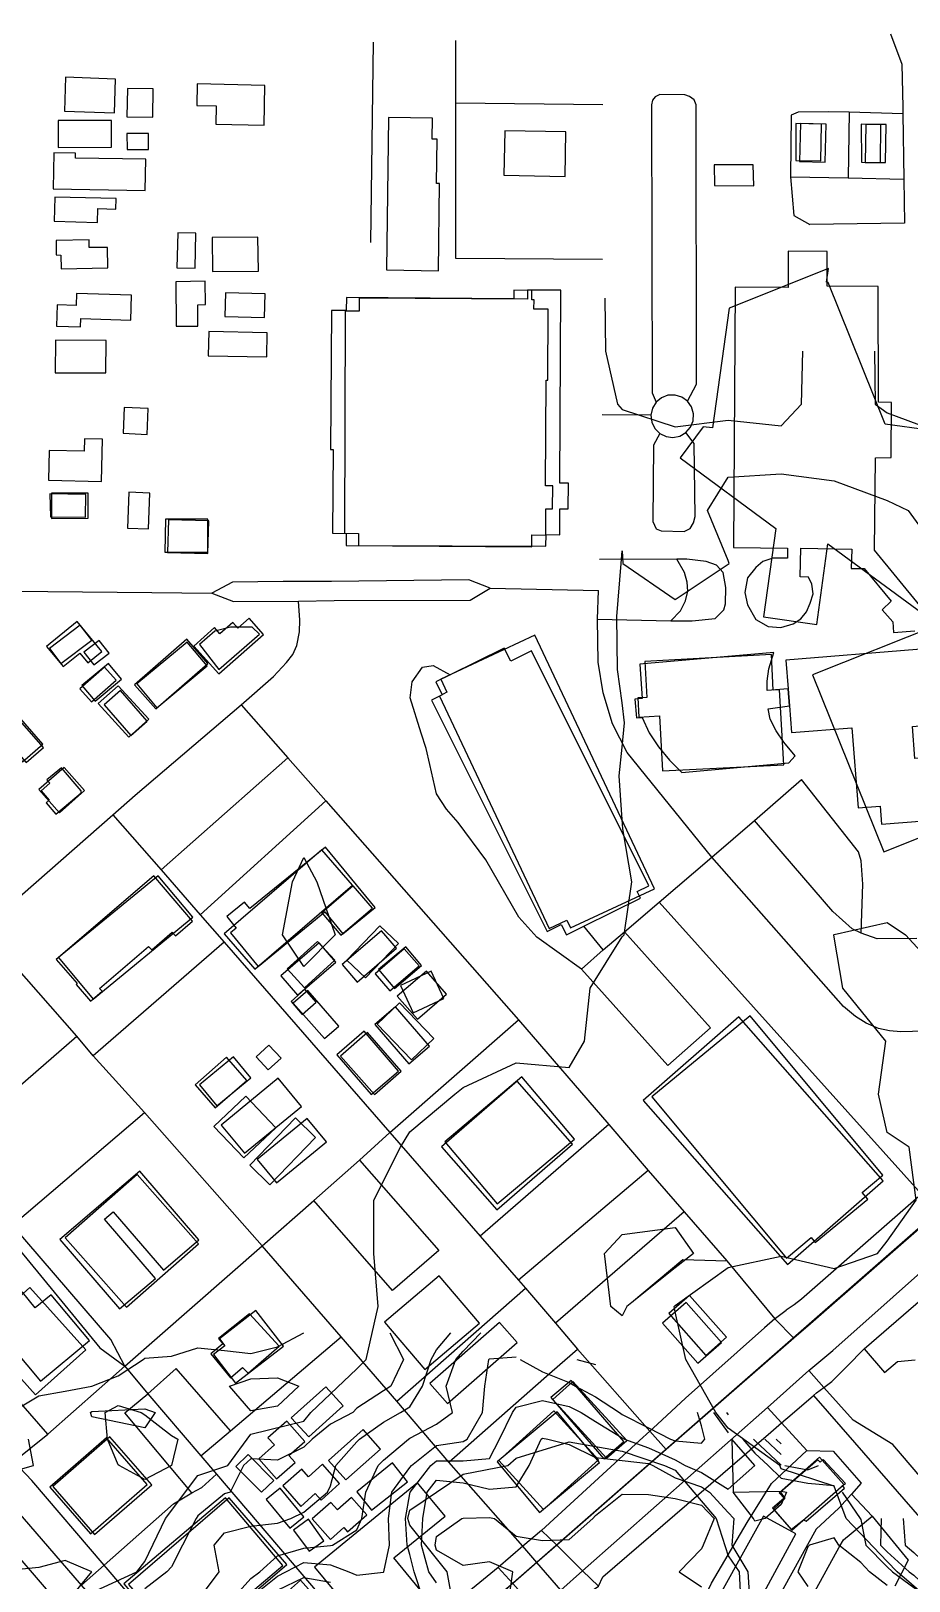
# Model space of a CAD drawing. Header units: metres. Extents: x 5999505 to 6749006, y 1851910 to 2460485.
# Drawn here: x 6330728 to 6331722, y 2153543 to 2155295 of the extents above; entities that cross this region are included whole.
import ezdxf

# ---------------------------------------------------------------- set-up
doc = ezdxf.new("R2010")
doc.units = ezdxf.units.M
for name, color, linetype in [('BUILDINGS', 9, 'Continuous'), ('CL_LOCAL', 4, 'Continuous'), ('CL_MAJOR', 2, 'Continuous'), ('CL_TRAIL', 6, 'Continuous'), ('CONTOUR_1FT', 251, 'Continuous'), ('CONTOUR_INDEX', 150, 'Continuous'), ('CONTOUR_MAJOR', 92, 'Continuous'), ('RAILROAD', 5, 'Continuous')]:
    doc.layers.add(name, color=color, linetype=linetype)

msp = doc.modelspace()

# ---------------------------------------------------------------- linework, layer by layer
at = {"layer": 'BUILDINGS'}
for points in [[(6330822.4941, 2155202.9471), (6330823.6867, 2155241.1652), (6330767.1538, 2155243.0854), (6330765.9612, 2155204.8673), (6330822.4941, 2155202.9471)], [(6330937.2434, 2155189.9915), (6330991.7315, 2155188.8166), (6330992.6876, 2155233.954), (6330916.2291, 2155235.6732), (6330915.7361, 2155211.2842), (6330937.7065, 2155210.74), (6330937.2434, 2155189.9915)], [(6330836.5213, 2155198.4632), (6330865.8192, 2155198.2228), (6330866.375, 2155230.2569), (6330837.0771, 2155230.4972), (6330836.5213, 2155198.4632)], [(6330819.1997, 2155194.2364), (6330758.843, 2155194.3675), (6330758.885, 2155163.7849), (6330819.2448, 2155164.0178), (6330819.1997, 2155194.2364)], [(6331130.4452, 2155025.3023), (6331189.0384, 2155024.4583), (6331190.1395, 2155123.1135), (6331186.9167, 2155123.1399), (6331187.6182, 2155173.0124), (6331182.0516, 2155173.058), (6331182.2455, 2155196.7213), (6331132.442, 2155197.4934), (6331130.4452, 2155025.3023)], [(6331263.172, 2155132.3454), (6331332.3092, 2155131.0512), (6331333.3064, 2155181.2854), (6331264.1693, 2155182.5796), (6331263.172, 2155132.3454)], [(6331593.2838, 2155148.9766), (6331621.8185, 2155148.5613), (6331622.5108, 2155190.2422), (6331593.6261, 2155190.8424), (6331593.2838, 2155148.9766)], [(6331597.6106, 2155147.8126), (6331626.6126, 2155147.2114), (6331627.8428, 2155190.1622), (6331598.5478, 2155190.7658), (6331597.6106, 2155147.8126)], [(6331667.4846, 2155190.0566), (6331667.6916, 2155147.2761), (6331689.2534, 2155146.9178), (6331689.7803, 2155189.8743), (6331667.4846, 2155190.0566)], [(6331672.0245, 2155146.8402), (6331694.8769, 2155146.6534), (6331695.5209, 2155189.609), (6331672.6686, 2155189.7958), (6331672.0245, 2155146.8402)], [(6330860.9792, 2155179.6947), (6330836.659, 2155179.5301), (6330836.8026, 2155161.3252), (6330861.1229, 2155161.4898), (6330860.9792, 2155179.6947)], [(6330753.226, 2155116.8657), (6330857.2279, 2155115.2842), (6330857.8105, 2155150.5947), (6330778.4161, 2155151.6102), (6330778.4639, 2155157.435), (6330753.8536, 2155157.6369), (6330753.226, 2155116.8657)], [(6331501.1248, 2155144.0872), (6331501.4894, 2155120.6014), (6331545.9052, 2155120.2381), (6331545.1627, 2155144.0911), (6331501.1248, 2155144.0872)], [(6330754.0992, 2155080.451), (6330803.3109, 2155078.955), (6330803.7323, 2155094.6067), (6330823.9449, 2155094.0768), (6330824.3365, 2155106.0881), (6330754.9092, 2155107.75), (6330754.0992, 2155080.451)], [(6330793.7742, 2155059.3732), (6330756.5567, 2155058.5864), (6330756.7153, 2155042.2017), (6330761.9889, 2155042.1584), (6330762.1535, 2155026.5018), (6330814.9019, 2155027.5253), (6330814.5071, 2155050.8294), (6330793.9955, 2155050.6336), (6330793.7742, 2155059.3732)], [(6330893.1338, 2155027.6117), (6330913.6424, 2155027.4435), (6330914.5508, 2155066.7562), (6330894.0452, 2155067.2884), (6330893.1338, 2155027.6117)], [(6330985.3989, 2155023.9426), (6330984.8333, 2155062.1751), (6330932.9698, 2155061.8722), (6330933.5353, 2155023.6397), (6330985.3989, 2155023.9426)], [(6330925.2393, 2155012.4214), (6330891.8335, 2155011.9672), (6330892.3004, 2154961.721), (6330916.9138, 2154961.8832), (6330916.8179, 2154985.913), (6330925.3173, 2154986.2073), (6330925.2393, 2155012.4214)], [(6330841.8983, 2154996.7216), (6330779.5053, 2154998.6898), (6330779.1018, 2154985.2223), (6330757.7171, 2154985.7619), (6330756.934, 2154961.7393), (6330784.1753, 2154960.7876), (6330784.5459, 2154970.2506), (6330841.0824, 2154968.6945), (6330841.8983, 2154996.7216)], [(6330992.2936, 2154971.4593), (6330993.1004, 2154998.3942), (6330948.2803, 2154999.4898), (6330947.4734, 2154972.5549), (6330992.2936, 2154971.4593)], [(6331068.0997, 2154979.4301), (6331066.9005, 2154822.378), (6331069.7717, 2154822.3545), (6331069.0241, 2154727.5555), (6331084.6698, 2154727.4637), (6331084.5576, 2154713.7754), (6331294.7453, 2154712.163), (6331294.8561, 2154725.7057), (6331310.4722, 2154725.5778), (6331310.6849, 2154755.139), (6331318.2732, 2154755.0768), (6331318.4282, 2154781.1797), (6331310.1075, 2154781.2478), (6331310.8797, 2154900.6217), (6331312.6669, 2154900.607), (6331313.1782, 2154980.9542), (6331297.1814, 2154981.0851), (6331297.2376, 2154991.5336), (6331294.8352, 2154991.5533), (6331294.9219, 2155002.1471), (6331274.2664, 2155002.2799), (6331274.2162, 2154992.5595), (6331084.8616, 2154994.0013), (6331084.741, 2154979.2937), (6331068.0997, 2154979.4301)], [(6331082.5899, 2154727.5172), (6331098.704, 2154727.3851), (6331098.5936, 2154713.9152), (6331310.72, 2154712.906), (6331310.8273, 2154726.0118), (6331326.3555, 2154725.8847), (6331326.5969, 2154755.3728), (6331335.9723, 2154755.296), (6331336.2078, 2154784.056), (6331326.2463, 2154784.1375), (6331327.4485, 2155002.5726), (6331289.9439, 2155002.5156), (6331289.8605, 2154992.3222), (6331099.4197, 2154993.518), (6331099.2974, 2154978.5919), (6331083.4764, 2154978.7215), (6331082.5899, 2154727.5172)], [(6330929.4613, 2154955.5911), (6330928.6514, 2154928.2921), (6330994.8593, 2154927.0211), (6330995.3761, 2154954.3225), (6330929.4613, 2154955.5911)], [(6330755.3289, 2154908.9617), (6330812.7563, 2154908.8545), (6330813.058, 2154945.6236), (6330755.6306, 2154945.7307), (6330755.3289, 2154908.9617)], [(6330860.4799, 2154868.7788), (6330833.5315, 2154869.7281), (6330832.4136, 2154840.6112), (6330859.359, 2154839.298), (6330860.4799, 2154868.7788)], [(6330747.8884, 2154787.7858), (6330807.648, 2154786.2032), (6330808.9182, 2154833.8866), (6330788.7054, 2154834.4165), (6330788.2959, 2154820.2209), (6330748.7492, 2154821.2736), (6330747.8884, 2154787.7858)], [(6330749.2245, 2154772.0832), (6330750.0952, 2154746.0811), (6330789.5894, 2154745.757), (6330789.977, 2154771.5667), (6330749.2245, 2154772.0832)], [(6330792.6583, 2154744.8216), (6330792.5953, 2154772.8559), (6330751.2817, 2154772.8309), (6330751.3416, 2154744.4325), (6330792.6583, 2154744.8216)], [(6330861.1209, 2154732.6096), (6330862.3314, 2154773.012), (6330838.6057, 2154773.9347), (6330837.3922, 2154733.1683), (6330861.1209, 2154732.6096)], [(6330879.569, 2154706.2449), (6330928.1766, 2154706.0283), (6330927.9567, 2154743.5298), (6330880.4317, 2154743.5555), (6330879.569, 2154706.2449)], [(6330929.1708, 2154741.5174), (6330883.4713, 2154742.6204), (6330882.5838, 2154705.8561), (6330928.2833, 2154704.7531), (6330929.1708, 2154741.5174)], [(6330741.3337, 2154488.9341), (6330623.7743, 2154623.8787), (6330600.757, 2154604.0436), (6330718.3164, 2154469.0989), (6330741.3337, 2154488.9341)], [(6330792.4861, 2154580.9894), (6330808.1218, 2154593.9678), (6330780.2701, 2154627.6912), (6330745.7578, 2154599.5766), (6330764.6166, 2154576.8492), (6330783.2001, 2154591.9878), (6330792.4861, 2154580.9894)], [(6330748.9041, 2154597.3663), (6330761.9785, 2154580.2931), (6330796.8289, 2154606.7667), (6330783.7252, 2154623.8401), (6330748.9041, 2154597.3663)], [(6330940.6442, 2154568.4878), (6330991.1148, 2154613.2193), (6330974.8568, 2154631.5563), (6330962.1659, 2154620.374), (6330956.357, 2154626.6109), (6330941.8963, 2154613.9869), (6330935.8003, 2154620.9543), (6330912.4813, 2154600.0292), (6330940.6442, 2154568.4878)], [(6330918.7356, 2154601.6526), (6330940.4803, 2154573.5134), (6330986.4303, 2154613.6582), (6330978.3486, 2154621.4428), (6330953.9103, 2154621.2427), (6330935.9722, 2154616.9117), (6330918.7356, 2154601.6526)], [(6330608.9032, 2154596.9865), (6330722.4404, 2154468.1913), (6330742.184, 2154485.432), (6330628.6468, 2154614.2271), (6330608.9032, 2154596.9865)], [(6330787.9573, 2154593.2595), (6330799.2358, 2154578.7131), (6330816.4558, 2154591.9334), (6330805.1479, 2154606.48), (6330787.9573, 2154593.2595)], [(6330845.0234, 2154556.1653), (6330869.1202, 2154529.0262), (6330928.1413, 2154580.2407), (6330904.3404, 2154607.7415), (6330845.0234, 2154556.1653)], [(6330847.9329, 2154557.2337), (6330870.4497, 2154530.3623), (6330927.4175, 2154577.7345), (6330904.9007, 2154604.6059), (6330847.9329, 2154557.2337)], [(6331190.08, 2154543.5069), (6331314.2141, 2154280.7207), (6331334.5078, 2154290.0205), (6331338.5381, 2154281.2497), (6331433.5428, 2154325.6175), (6331298.1751, 2154612.16), (6331191.7, 2154562.4255), (6331198.6124, 2154547.8059), (6331190.08, 2154543.5069)], [(6331181.2224, 2154538.8465), (6331311.9005, 2154277.2809), (6331327.9638, 2154285.2319), (6331333.8448, 2154273.4605), (6331353.7035, 2154283.31), (6331417.6329, 2154314.9346), (6331413.8561, 2154322.4655), (6331427.0655, 2154328.9835), (6331294.4555, 2154594.46), (6331270.9784, 2154582.8198), (6331263.483, 2154597.8082), (6331202.2605, 2154567.5089), (6331185.9324, 2154559.4145), (6331193.255, 2154544.7915), (6331181.2224, 2154538.8465)], [(6331411.3588, 2154540.0569), (6331413.001, 2154518.7451), (6331419.5992, 2154519.4193), (6331427.4855, 2154502.0612), (6331437.962, 2154486.1382), (6331450.4676, 2154471.1089), (6331464.4163, 2154456.9779), (6331585.3408, 2154467.8213), (6331592.7324, 2154475.9525), (6331579.8796, 2154491.5308), (6331571.37, 2154504.343), (6331564.3561, 2154517.325), (6331562.0797, 2154529.176), (6331586.1903, 2154532.2919), (6331584.678, 2154551.6003), (6331560.9588, 2154549.7554), (6331560.8693, 2154560.3143), (6331563.0055, 2154574.3137), (6331568.4589, 2154592.6549), (6331416.9865, 2154579.695), (6331419.394, 2154540.9014), (6331411.3588, 2154540.0569)], [(6331579.7269, 2154465.6827), (6331575.1467, 2154550.5496), (6331567.8191, 2154550.2454), (6331565.8027, 2154590.3101), (6331422.7544, 2154582.7425), (6331424.7646, 2154541.9497), (6331414.7971, 2154541.3031), (6331415.7933, 2154519.8145), (6331439.2441, 2154521.0789), (6331442.5436, 2154458.7952), (6331579.7269, 2154465.6827)], [(6331582.1294, 2154583.9145), (6331584.678, 2154551.6003), (6331586.1903, 2154532.2919), (6331588.5238, 2154502.3459), (6331656.8082, 2154507.6493), (6331663.9205, 2154417.0822), (6331688.842, 2154419.0265), (6331690.4348, 2154398.8073), (6331786.954, 2154406.3195), (6331786.4276, 2154417.2097), (6331783.91, 2154467.691), (6331783.5327, 2154475.3032), (6331728.2513, 2154472.8059), (6331725.413, 2154509.1274), (6331784.7885, 2154514.249), (6331782.0039, 2154571.5043), (6331788.3939, 2154571.8161), (6331786.932, 2154600.8812), (6331764.5019, 2154599.0257), (6331730.4904, 2154596.209), (6331582.1294, 2154583.9145)], [(6330796.5194, 2154536.9032), (6330824.5562, 2154561.4303), (6330811.1983, 2154576.1029), (6330783.4545, 2154551.5734), (6330796.5194, 2154536.9032)], [(6330785.7419, 2154555.3774), (6330800.5405, 2154537.744), (6330830.4556, 2154562.6562), (6330815.657, 2154580.2896), (6330785.7419, 2154555.3774)], [(6330861.407, 2154517.439), (6330826.5563, 2154555.2246), (6330804.1221, 2154535.0205), (6330838.6769, 2154496.8732), (6330861.407, 2154517.439)], [(6330810.674, 2154533.6196), (6330840.9203, 2154498.8936), (6330859.5409, 2154514.9786), (6330829.2946, 2154549.7046), (6330810.674, 2154533.6196)], [(6330760.3304, 2154411.5944), (6330788.6663, 2154436.8471), (6330765.4395, 2154462.887), (6330737.1066, 2154437.9983), (6330760.3304, 2154411.5944)], [(6330739.4385, 2154436.5229), (6330748.6674, 2154425.707), (6330745.1563, 2154422.7504), (6330756.0681, 2154409.9182), (6330784.6587, 2154434.0766), (6330784.6787, 2154436.5157), (6330762.5649, 2154462.5101), (6330746.1012, 2154448.6283), (6330749.3226, 2154444.8519), (6330739.4385, 2154436.5229)], [(6330946.7327, 2154274.7388), (6330981.4775, 2154234.6969), (6331091.9877, 2154329.6885), (6331057.2431, 2154369.7666), (6330946.7327, 2154274.7388)], [(6330975.6805, 2154303.1541), (6330969.5874, 2154310.4856), (6330949.5299, 2154294.2666), (6330960.263, 2154281.072), (6330953.7725, 2154275.664), (6330985.1049, 2154237.5434), (6331060.6232, 2154299.5452), (6331080.9296, 2154274.6217), (6331117.5077, 2154304.5402), (6331061.2229, 2154372.7193), (6330975.6805, 2154303.1541)], [(6330756.6545, 2154245.7157), (6330780.1353, 2154218.4722), (6330779.0435, 2154217.5346), (6330795.3844, 2154198.5779), (6330808.486, 2154209.7931), (6330805.6996, 2154213.0198), (6330861.1745, 2154260.477), (6330864.6285, 2154256.4802), (6330887.9691, 2154276.4221), (6330891.3941, 2154272.462), (6330910.8986, 2154289.1223), (6330867.0135, 2154340.0522), (6330756.6545, 2154245.7157)], [(6330759.2791, 2154247.7694), (6330798.4503, 2154200.8464), (6330911.1395, 2154293.4892), (6330871.9682, 2154340.4121), (6330759.2791, 2154247.7694)], [(6331056.9791, 2154298.228), (6331078.7782, 2154273.1103), (6331114.3955, 2154303.7648), (6331092.6254, 2154328.8459), (6331056.9791, 2154298.228)], [(6331080.0889, 2154239.9687), (6331097.2724, 2154220.1315), (6331141.7421, 2154258.359), (6331124.5585, 2154278.1963), (6331080.0889, 2154239.9687)], [(6331106.5999, 2154224.8972), (6331143.8356, 2154263.5482), (6331122.9045, 2154283.7437), (6331085.3728, 2154244.7312), (6331106.5999, 2154224.8972)], [(6331010.7458, 2154227.1391), (6331029.6424, 2154205.3946), (6331072.9318, 2154242.6123), (6331054.0355, 2154264.3932), (6331010.7458, 2154227.1391)], [(6331071.8953, 2154244.8417), (6331052.1451, 2154266.1198), (6331017.9018, 2154235.0901), (6331037.649, 2154213.4478), (6331071.8953, 2154244.8417)], [(6331117.4499, 2154229.5413), (6331134.1982, 2154210.2173), (6331167.1595, 2154238.5636), (6331150.4109, 2154257.8511), (6331117.4499, 2154229.5413)], [(6331152.0095, 2154259.8404), (6331121.3269, 2154234.2425), (6331139.3192, 2154212.9788), (6331170.0048, 2154238.9408), (6331152.0095, 2154259.8404)], [(6331142.4995, 2154204.1785), (6331165.1984, 2154177.9976), (6331198.1005, 2154206.2716), (6331175.4016, 2154232.4524), (6331142.4995, 2154204.1785)], [(6331146.0848, 2154216.2), (6331160.4838, 2154185.4998), (6331195.1907, 2154201.5989), (6331180.7917, 2154232.2991), (6331146.0848, 2154216.2)], [(6331022.2882, 2154198.2826), (6331035.0604, 2154183.6149), (6331050.7022, 2154197.3216), (6331037.93, 2154211.9892), (6331022.2882, 2154198.2826)], [(6331024.8504, 2154196.2956), (6331060.2397, 2154156.2122), (6331076.5303, 2154170.4232), (6331041.112, 2154210.5432), (6331024.8504, 2154196.2956)], [(6331116.9781, 2154171.9486), (6331155.4966, 2154127.5435), (6331178.8972, 2154147.6672), (6331140.3786, 2154192.0722), (6331116.9781, 2154171.9486)], [(6331119.6479, 2154172.3636), (6331158.5804, 2154131.9964), (6331183.9774, 2154156.1814), (6331145.0448, 2154196.5485), (6331119.6479, 2154172.3636)], [(6331430.4465, 2154090.4505), (6331582.7841, 2153907.8953), (6331610.8119, 2153931.331), (6331615.4551, 2153925.8319), (6331674.7483, 2153974.4973), (6331668.3649, 2153982.1951), (6331691.9649, 2154001.6622), (6331541.6602, 2154182.0158), (6331430.4465, 2154090.4505)], [(6331073.9486, 2154137.8597), (6331112.9602, 2154092.8316), (6331143.915, 2154119.4467), (6331104.9031, 2154164.4383), (6331073.9486, 2154137.8597)], [(6331420.7116, 2154086.0157), (6331584.1026, 2153900.7123), (6331692.3823, 2153995.3603), (6331528.9911, 2154180.6631), (6331420.7116, 2154086.0157)], [(6330982.7747, 2154135.5852), (6330996.4545, 2154120.8372), (6331011.0097, 2154134.2251), (6330997.3295, 2154148.9366), (6330982.7747, 2154135.5852)], [(6331147.0494, 2154119.3482), (6331108.7297, 2154162.9871), (6331078.331, 2154136.2947), (6331116.6537, 2154093.0198), (6331147.0494, 2154119.3482)], [(6330936.6202, 2154077.748), (6330972.3288, 2154108.7657), (6330949.3974, 2154135.1671), (6330913.6859, 2154103.7854), (6330936.6202, 2154077.748)], [(6330918.8159, 2154104.071), (6330938.4872, 2154080.3177), (6330976.7188, 2154111.7151), (6330957.0182, 2154135.4687), (6330918.8159, 2154104.071)], [(6331343.029, 2154042.3799), (6331283.5411, 2154113.1333), (6331196.2077, 2154039.5773), (6331255.6986, 2153969.1878), (6331343.029, 2154042.3799)], [(6330943.1132, 2154058.4352), (6330969.487, 2154026.6173), (6331034.0321, 2154079.6072), (6331007.6586, 2154111.4615), (6330943.1132, 2154058.4352)], [(6331192.7021, 2154033.708), (6331255.2915, 2153962.4193), (6331340.757, 2154036.8646), (6331278.1673, 2154108.1167), (6331192.7021, 2154033.708)], [(6330968.9755, 2154021.4153), (6331005.001, 2154055.3429), (6330971.0105, 2154090.9368), (6330934.9821, 2154056.6451), (6330968.9755, 2154021.4153)], [(6330975.6457, 2154012.9868), (6330998.3199, 2153990.9565), (6331050.035, 2154044.4156), (6331027.3608, 2154066.446), (6330975.6457, 2154012.9868)], [(6330984.107, 2154019.3252), (6331005.8677, 2153993.0791), (6331062.4185, 2154039.5084), (6331040.6578, 2154065.7545), (6330984.107, 2154019.3252)], [(6330918.1098, 2153928.6292), (6330851.3546, 2154006.3605), (6330760.767, 2153929.1918), (6330828.102, 2153850.7273), (6330868.8188, 2153884.9804), (6330811.3528, 2153952.0775), (6330821.0902, 2153960.3713), (6330877.9792, 2153894.3712), (6330918.1098, 2153928.6292)], [(6330766.7296, 2153930.9632), (6330836.1163, 2153852.5548), (6330917.6327, 2153924.0458), (6330848.2463, 2154002.4904), (6330766.7296, 2153930.9632)], [(6331127.9071, 2153835.7453), (6331173.5877, 2153782.0705), (6331235.5785, 2153834.4265), (6331189.8684, 2153888.0649), (6331127.9071, 2153835.7453)], [(6330750.8774, 2153866.6521), (6330732.8823, 2153851.8727), (6330718.3761, 2153869.4673), (6330668.5166, 2153828.008), (6330681.8628, 2153811.8792), (6330694.2522, 2153821.9716), (6330738.647, 2153768.8164), (6330794.1121, 2153814.9628), (6330750.8774, 2153866.6521)], [(6330669.743, 2153823.9203), (6330733.2174, 2153753.4606), (6330790.0982, 2153804.2919), (6330726.6235, 2153874.7151), (6330669.743, 2153823.9203)], [(6331442.7399, 2153834.5875), (6331482.6587, 2153789.2978), (6331509.2492, 2153812.5266), (6331469.3304, 2153857.8164), (6331442.7399, 2153834.5875)], [(6331514.9534, 2153818.5236), (6331473.1465, 2153865.8312), (6331449.8303, 2153845.2697), (6331491.6372, 2153797.9621), (6331514.9534, 2153818.5236)], [(6330931.6461, 2153799.8906), (6330953.6338, 2153772.7324), (6330967.4125, 2153784.3062), (6330973.9239, 2153777.9544), (6331009.0115, 2153808.249), (6330975.2644, 2153844.9695), (6330940.1077, 2153816.9692), (6330945.071, 2153811.2125), (6330931.6461, 2153799.8906)], [(6330934.6266, 2153798.8832), (6330959.5614, 2153766.6402), (6331013.8184, 2153808.428), (6330982.5034, 2153848.733), (6330941.2187, 2153816.6688), (6330947.3089, 2153808.9733), (6330934.6266, 2153798.8832)], [(6331179.3166, 2153766.0407), (6331199.2617, 2153743.4504), (6331278.1199, 2153812.4521), (6331258.1752, 2153835.0788), (6331179.3166, 2153766.0407)], [(6331081.244, 2153740.8857), (6331061.7894, 2153762.5255), (6331022.5318, 2153727.532), (6331042.2793, 2153705.8898), (6331081.244, 2153740.8857)], [(6331316.3476, 2153750.3192), (6331376.1996, 2153680.9829), (6331398.9503, 2153700.4567), (6331339.0691, 2153769.7933), (6331316.3476, 2153750.3192)], [(6331379.3403, 2153681.6489), (6331402.0677, 2153701.8511), (6331341.0812, 2153768.6118), (6331318.3508, 2153748.0456), (6331379.3403, 2153681.6489)], [(6331303.534, 2153620.3767), (6331371.3907, 2153676.981), (6331323.2184, 2153734.1709), (6331255.6547, 2153677.5643), (6331303.534, 2153620.3767)], [(6331257.3089, 2153679.1891), (6331307.8098, 2153623.6912), (6331370.1842, 2153679.9399), (6331319.6543, 2153735.4743), (6331257.3089, 2153679.1891)], [(6330995.9743, 2153704.813), (6331003.5265, 2153696.7415), (6330985.8185, 2153681.2314), (6331005.8501, 2153658.4946), (6331026.8049, 2153676.8907), (6331019.8387, 2153684.9574), (6331037.8397, 2153700.4651), (6331017.518, 2153723.5683), (6330995.9743, 2153704.813)], [(6331064.6221, 2153679.1292), (6331084.3668, 2153657.123), (6331123.6244, 2153692.1165), (6331103.8798, 2153714.1228), (6331064.6221, 2153679.1292)], [(6330749.2367, 2153648.8761), (6330795.3943, 2153596.2526), (6330859.4946, 2153652.0127), (6330813.3077, 2153704.6363), (6330749.2367, 2153648.8761)], [(6330864.8538, 2153651.6411), (6330817.2446, 2153705.9147), (6330752.6128, 2153649.6493), (6330799.9289, 2153595.3781), (6330864.8538, 2153651.6411)], [(6330959.9603, 2153672.3416), (6330989.024, 2153643.3414), (6331002.9052, 2153656.6984), (6330973.8445, 2153686.0626), (6330959.9603, 2153672.3416)], [(6331034.3601, 2153669.1832), (6331013.1093, 2153650.4255), (6331033.431, 2153627.3222), (6331049.6651, 2153641.7521), (6331056.3443, 2153634.4159), (6331077.3021, 2153653.176), (6331057.8504, 2153675.1799), (6331041.9093, 2153660.7476), (6331034.3601, 2153669.1832)], [(6331154.0877, 2153655.0954), (6331137.2669, 2153676.3495), (6331096.5652, 2153643.9163), (6331113.3889, 2153623.0262), (6331154.0877, 2153655.0954)], [(6331589.0616, 2153600.5651), (6331647.7933, 2153652.1476), (6331620.2088, 2153682.9553), (6331574.7542, 2153642.5506), (6331580.2735, 2153636.6803), (6331566.9934, 2153625.1385), (6331589.0616, 2153600.5651)], [(6331568.2737, 2153624.0358), (6331588.3333, 2153601.0807), (6331602.0185, 2153612.0003), (6331605.1118, 2153610.4459), (6331648.5801, 2153648.0271), (6331646.4046, 2153650.739), (6331649.4717, 2153653.1533), (6331624.2008, 2153680.2286), (6331620.8081, 2153677.4165), (6331618.3669, 2153679.8758), (6331575.9608, 2153643.1961), (6331581.0909, 2153636.3096), (6331568.2737, 2153624.0358)], [(6330994.2293, 2153634.925), (6331020.9223, 2153602.6677), (6331036.8514, 2153615.6438), (6331010.1585, 2153647.9011), (6330994.2293, 2153634.925)], [(6331138.7311, 2153568.9355), (6331196.5489, 2153616.1557), (6331165.5055, 2153653.9097), (6331048.9818, 2153558.3846), (6331129.0613, 2153461.6128), (6331187.7643, 2153509.5538), (6331138.7311, 2153568.9355)], [(6330833.1704, 2153539.8752), (6330898.2965, 2153463.4679), (6331013.1044, 2153560.4627), (6330947.9492, 2153636.9064), (6330833.1704, 2153539.8752)], [(6331017.6551, 2153561.554), (6330952.3459, 2153637.0888), (6330838.4374, 2153538.9946), (6330903.4566, 2153463.8261), (6331017.6551, 2153561.554)], [(6331067.1141, 2153589.9105), (6331081.8743, 2153603.2603), (6331086.2305, 2153598.4917), (6331108.0702, 2153617.6087), (6331090.6516, 2153637.4114), (6331075.0065, 2153623.3407), (6331067.4572, 2153631.7763), (6331046.2094, 2153613.3826), (6331067.1141, 2153589.9105)], [(6331025.0063, 2153600.4497), (6331042.6851, 2153576.64), (6331059.4843, 2153588.5168), (6331042.1015, 2153612.6881), (6331025.0063, 2153600.4497)], [(6331486.599, 2153490.1055), (6331524.732, 2153470.0243), (6331593.509, 2153596.1962), (6331556.7236, 2153616.2299), (6331486.599, 2153490.1055)], [(6331112.0108, 2153454.8351), (6331033.0407, 2153543.9523), (6330999.0954, 2153513.6483), (6331078.0686, 2153424.895), (6331112.0108, 2153454.8351)]]:
    msp.add_lwpolyline(points, close=True, dxfattribs=at)
for points in [[(6331733.768, 2154645.9148), (6331682.3584, 2154708.4097), (6331683.4157, 2154812.672), (6331701.1456, 2154813.0732), (6331701.8302, 2154875.3244), (6331686.8325, 2154875.8111), (6331686.4651, 2155006.5169), (6331628.865, 2155006.9878), (6331628.7396, 2155034.6585), (6331628.8334, 2155046.1261), (6331584.5933, 2155046.4878), (6331584.61, 2155005.5293), (6331524.6646, 2155005.8375), (6331524.6646, 2155005.8375), (6331522.99, 2154711.5331), (6331583.8413, 2154710.8534), (6331584.1284, 2154699.3827), (6331567.4854, 2154699.3368), (6331556.1156, 2154695.6069), (6331548.0328, 2154688.9377), (6331538.7934, 2154676.9988), (6331535.9054, 2154660.639), (6331538.7221, 2154646.7811), (6331548.2844, 2154630.1375), (6331562.2837, 2154622.1954), (6331576.5446, 2154621.1686), (6331590.4663, 2154625.2417), (6331598.9197, 2154630.6337), (6331605.5773, 2154638.5889), (6331609.673, 2154648.5674), (6331612.8635, 2154658.9175), (6331611.4879, 2154669.851), (6331607.7168, 2154678.0735), (6331598.2241, 2154678.1511), (6331599.0164, 2154710.5473), (6331656.9656, 2154709.7094), (6331656.2289, 2154687.6889), (6331670.8796, 2154687.7512), (6331701.2854, 2154650.9132), (6331691.1527, 2154640.8019), (6331703.2908, 2154627.414), (6331703.9251, 2154615.3943), (6331728.2314, 2154617.3802)], [(6331842.6033, 2154830.5217), (6331694.5117, 2154851.0276), (6331630.1872, 2155011.0182), (6331628.1393, 2155011.399), (6331630.3181, 2155027.0364), (6331518.0243, 2154982.0813), (6331499.0446, 2154846.8007), (6331488.5062, 2154847.9791), (6331462.4348, 2154812.8772), (6331462.4348, 2154812.8772), (6331570.7785, 2154732.9867), (6331556.7755, 2154632.9807), (6331617.0649, 2154624.4781), (6331629.8243, 2154715.7565), (6331754.4808, 2154624.0831), (6331612.2028, 2154567.3581), (6331692.9013, 2154367.1855), (6331876.924, 2154440.6815)]]:
    msp.add_lwpolyline(points, dxfattribs=at)
at = {"layer": 'CL_LOCAL'}
for points in [[(6331700.578, 2155292.1275), (6331713.485, 2155258.1267), (6331714.4346, 2155209.4057), (6331714.5485, 2155201.832), (6331715.7608, 2155127.8785), (6331716.4094, 2155078.177), (6331609.1294, 2155076.6146)], [(6331115.21, 2155282.8645), (6331112.2126, 2155056.5073)], [(6331374.6106, 2155037.0285), (6331208.8415, 2155038.3129), (6331208.7854, 2155213.9067), (6331208.7785, 2155284.6101)], [(6331470.8698, 2154876.9217), (6331481.0196, 2154896.2803), (6331480.7896, 2155212.0079), (6331478.2573, 2155217.6353), (6331473.1034, 2155221.5731), (6331467.6973, 2155223.3285), (6331439.6025, 2155223.7768), (6331434.3938, 2155221.016), (6331431.1102, 2155217.1837), (6331430.0131, 2155212.0228), (6331430.8057, 2154886.3514), (6331435.2594, 2154875.6111)], [(6331375.1923, 2155211.9253), (6331208.7854, 2155213.9067)], [(6331714.5485, 2155201.832), (6331653.6483, 2155203.5676), (6331630.4776, 2155204.2304), (6331596.1626, 2155203.6371), (6331588.2236, 2155200.2069), (6331587.3037, 2155130.7126), (6331591.1654, 2155086.992), (6331609.1294, 2155076.6146)], [(6331653.6483, 2155203.5676), (6331652.748, 2155129.2673)], [(6331587.3037, 2155130.7126), (6331652.748, 2155129.2673), (6331715.7608, 2155127.8785)], [(6331429.515, 2154861.0951), (6331430.4471, 2154853.2599), (6331433.8758, 2154846.1688), (6331439.4552, 2154840.5164), (6331446.5463, 2154836.9997), (6331454.3899, 2154835.9161), (6331462.1671, 2154837.4544), (6331469.0852, 2154841.439), (6331474.2915, 2154847.4765), (6331477.2818, 2154854.8427), (6331477.669, 2154862.7764), (6331475.446, 2154870.4037), (6331470.8698, 2154876.9217), (6331464.3739, 2154881.5622), (6331456.7455, 2154883.8819), (6331448.7438, 2154883.5469), (6331441.3075, 2154880.6951), (6331435.2594, 2154875.6111), (6331431.1898, 2154868.8362), (6331429.515, 2154861.0951)], [(6331429.515, 2154861.0951), (6331374.2585, 2154861.5473)], [(6331439.4552, 2154840.5164), (6331432.2554, 2154827.1774), (6331431.5491, 2154740.861), (6331435.379, 2154732.6744), (6331441.1898, 2154730.224), (6331467.1138, 2154729.3929), (6331473.8529, 2154732.9785), (6331477.8008, 2154739.2083), (6331479.3549, 2154746.5135), (6331478.5349, 2154828.9468), (6331469.0852, 2154841.439)], [(6331369.1442, 2154630.4745), (6331451.9307, 2154628.45), (6331476.0473, 2154628.726), (6331501.9985, 2154631.2079), (6331511.8933, 2154640.8841), (6331514.0294, 2154647.7113), (6331514.1822, 2154666.387), (6331511.0389, 2154683.3058), (6331503.6626, 2154691.3758), (6331492.0944, 2154695.6209), (6331470.0814, 2154698.1674), (6331458.7423, 2154698.1874), (6331371.2503, 2154698.066)], [(6331451.9307, 2154628.45), (6331463.0408, 2154639.8275), (6331468.7898, 2154651.3216), (6331471.2795, 2154661.9686), (6331470.4562, 2154672.3515), (6331467.5577, 2154683.3702), (6331458.7423, 2154698.1874)], [(6331350.8165, 2154234.8753), (6331300.3617, 2154270.822), (6331279.9497, 2154293.5982), (6331242.7398, 2154358.2713), (6331211.295, 2154400.5794), (6331198.1453, 2154415.6506), (6331186.7704, 2154432.7825), (6331179.3676, 2154466.2287), (6331175.2962, 2154484.2838), (6331169.518, 2154501.4426), (6331156.9251, 2154541.5576), (6331159.1532, 2154559.5975), (6331171.1853, 2154576.2099), (6331182.9214, 2154578.1526), (6331202.2605, 2154567.5089)], [(6330965.9669, 2154533.6203), (6331018.8037, 2154473.8065), (6331061.6526, 2154425.1426), (6331279.7002, 2154177.2419)], [(6330875.2443, 2154346.8657), (6331018.8037, 2154473.8065)], [(6331546.5139, 2154402.8966), (6331599.8688, 2154449.2803)], [(6331667.5387, 2154275.4275), (6331669.2514, 2154330.8257), (6331667.5328, 2154357.1623), (6331664.1891, 2154367.493), (6331599.8688, 2154449.2803)], [(6330919.3957, 2154296.2613), (6331061.6526, 2154425.1426)], [(6330820.7304, 2154409.3876), (6330875.2443, 2154346.8657), (6330919.3957, 2154296.2613), (6330946.4787, 2154265.2021), (6331134.2035, 2154049.9152), (6331236.2675, 2153932.8666), (6331279.6653, 2153883.1063), (6331287.5611, 2153874.049), (6331321.401, 2153834.3063), (6331346.273, 2153805.086), (6331428.2617, 2153712.4133), (6331446.8137, 2153691.4365)], [(6331498.4133, 2154361.2758), (6331546.5139, 2154402.8966)], [(6331730.4286, 2154269.5252), (6331685.4761, 2154268.9096), (6331667.5387, 2154275.4275), (6331657.3538, 2154280.4622), (6331635.1858, 2154299.9394), (6331590.8351, 2154351.4181), (6331546.5139, 2154402.8966)], [(6331350.8165, 2154234.8753), (6331375.3719, 2154256.5188), (6331399.5079, 2154277.0371), (6331438.8104, 2154310.5017), (6331498.4133, 2154361.2758)], [(6331754.0315, 2153959.4685), (6331735.7124, 2153980.2612), (6331438.8104, 2154310.5017)], [(6331350.8165, 2154234.8753), (6331448.7257, 2154125.689), (6331496.8658, 2154168.5109), (6331399.5079, 2154277.0371)], [(6331375.3719, 2154256.5188), (6331353.7035, 2154283.31)], [(6330946.4787, 2154265.2021), (6330798.5111, 2154136.8415)], [(6331279.7002, 2154177.2419), (6331381.8128, 2154058.9556), (6331426.4817, 2154006.9643), (6331466.9169, 2153960.3596), (6331515.1903, 2153904.8074), (6331569.5935, 2153839.1931), (6331591.1269, 2153817.3182)], [(6330521.7713, 2154148.5066), (6330541.5624, 2154125.1161), (6330567.0122, 2154095.0165), (6330622.9618, 2154028.9144), (6330805.9689, 2153806.5646), (6330834.0453, 2153785.8369), (6330860.1319, 2153754.7129), (6330920.2985, 2153684.572), (6330937.9149, 2153663.8938), (6331124.093, 2153445.3065), (6331139.0105, 2153427.7816)], [(6330622.9618, 2154028.9144), (6330631.8822, 2154030.4795), (6330779.9991, 2154159.02)], [(6330834.0453, 2153785.8369), (6330818.3218, 2153815.7836), (6330706.9837, 2153945.1427), (6330856.5558, 2154072.4702)], [(6331381.8128, 2154058.9556), (6331236.2675, 2153932.8666)], [(6331099.783, 2154018.7412), (6331189.3702, 2153916.6853), (6331137.2529, 2153871.348), (6331047.9267, 2153973.0743)], [(6331426.4817, 2154006.9643), (6331279.6653, 2153883.1063)], [(6331466.9169, 2153960.3596), (6331321.401, 2153834.3063)], [(6330747.1812, 2153709.0381), (6330667.8727, 2153799.5427), (6330565.3122, 2153916.561)], [(6331407.6506, 2153857.7385), (6331465.4219, 2153906.5616), (6331515.1903, 2153904.8074)], [(6331141.9134, 2153746.3594), (6331287.5611, 2153874.049)], [(6330920.2985, 2153684.572), (6330953.7291, 2153712.8778), (6331078.9534, 2153818.9257)], [(6331201.0046, 2153677.2109), (6331317.9101, 2153780.1242), (6331346.273, 2153805.086)], [(6330892.1278, 2153783.1396), (6330860.1319, 2153754.7129)], [(6330953.7291, 2153712.8778), (6330892.1278, 2153783.1396)], [(6332229.646, 2153089.5989), (6332210.6338, 2153111.744), (6332046.6627, 2153302.4366), (6332025.5996, 2153320.9943), (6331966.3969, 2153387.5934), (6331934.8074, 2153416.0307), (6331926.4792, 2153426.0015), (6331913.8856, 2153441.1042), (6331907.2114, 2153449.0955), (6331884.704, 2153484.5217), (6331703.3368, 2153697.2757), (6331658.3485, 2153724.6578), (6331625.1608, 2153761.8098), (6331608.2041, 2153780.8075)], [(6330909.9318, 2153642.4244), (6330834.1397, 2153733.0453), (6330860.1319, 2153754.7129)], [(6331561.2165, 2153739.2503), (6331577.2762, 2153721.6434), (6331605.766, 2153690.4641), (6331635.6165, 2153689.5284), (6331667.2018, 2153653.4816), (6331656.3184, 2153641.1921), (6331642.2116, 2153625.2881), (6331616.5542, 2153601.5053), (6331523.9451, 2153434.7155), (6331498.6772, 2153458.587), (6331471.7529, 2153484.1469), (6331497.9979, 2153540.3273), (6331538.2652, 2153609.2449), (6331565.7586, 2153653.2916), (6331605.766, 2153690.4641)], [(6330785.3367, 2153538.2288), (6330810.7494, 2153560.6658), (6330889.2901, 2153630.0695), (6330909.9318, 2153642.4244), (6330921.3519, 2153648.6656), (6330937.9149, 2153663.8938)]]:
    msp.add_lwpolyline(points, dxfattribs=at)
at = {"layer": 'CL_MAJOR'}
for points in [[(6331247.5107, 2154665.3657), (6331223.3561, 2154674.7382), (6331067.9021, 2154672.8807), (6331013.2591, 2154673.1465), (6330955.9399, 2154672.2329), (6330932.5447, 2154659.8642)], [(6330538.1498, 2154665.6495), (6330617.5181, 2154664.8521), (6330707.7696, 2154662.0359), (6330864.6318, 2154660.5304), (6330932.5447, 2154659.8642)], [(6330932.5447, 2154659.8642), (6330957.0503, 2154650.4157), (6331030.567, 2154650.6504), (6331071.2135, 2154651.4823), (6331224.8687, 2154651.9347), (6331247.5107, 2154665.3657)], [(6331247.5107, 2154665.3657), (6331370.2599, 2154662.9773)], [(6331498.4133, 2154361.2758), (6331402.6606, 2154479.6917), (6331385.9021, 2154512.0859), (6331375.5515, 2154546.9761), (6331369.6257, 2154581.903), (6331369.1442, 2154630.4745), (6331370.2599, 2154662.9773)], [(6330673.0464, 2154279.8604), (6330702.9138, 2154306.047), (6330820.7304, 2154409.3876), (6330845.8768, 2154431.6084), (6330965.9669, 2154533.6203), (6331002.5033, 2154565.6142), (6331017.077, 2154581.2955), (6331024.1856, 2154590.6304), (6331028.7223, 2154600.7509), (6331031.7183, 2154615.9447), (6331032.3264, 2154629.374), (6331030.567, 2154650.6504)], [(6331810.2426, 2154165.3303), (6331788.8432, 2154167.726), (6331766.0107, 2154166.8567), (6331738.7134, 2154164.6405), (6331712.0729, 2154163.9116), (6331699.5688, 2154164.8147), (6331687.0816, 2154167.793), (6331672.9171, 2154173.4791), (6331660.8206, 2154181.2235), (6331647.5223, 2154192.5093), (6331498.4133, 2154361.2758)], [(6330989.695, 2153921.7802), (6330856.5558, 2154072.4702), (6330798.5111, 2154136.8415), (6330779.9991, 2154159.02), (6330692.7296, 2154257.5995), (6330673.0464, 2154279.8604)], [(6331099.783, 2154018.7412), (6331134.2035, 2154049.9152), (6331279.7002, 2154177.2419)], [(6331873.6113, 2154063.7456), (6331754.0315, 2153959.4685), (6331609.9553, 2153833.7296), (6331591.1269, 2153817.3182), (6331446.8137, 2153691.4365), (6331328.5883, 2153588.3515), (6331322.8335, 2153583.338), (6331300.404, 2153563.7523), (6331273.0755, 2153539.9107), (6331139.0105, 2153427.7816), (6331088.2385, 2153378.6834), (6331046.19, 2153342.8754), (6331024.6092, 2153323.2102), (6331018.3526, 2153317.764), (6330993.1784, 2153295.8346), (6330969.6269, 2153275.2754), (6330717.7916, 2153055.6562), (6330696.66, 2153037.2254)], [(6331608.2041, 2153780.8075), (6331635.4068, 2153803.6674), (6331771.7387, 2153924.7367), (6331895.555, 2154034.6953), (6331925.5103, 2154060.9918)], [(6331047.9267, 2153973.0743), (6331099.783, 2154018.7412)], [(6330989.695, 2153921.7802), (6331047.9267, 2153973.0743)], [(6330682.2601, 2153656.8165), (6330708.5118, 2153677.9358), (6330747.1812, 2153709.0381), (6330834.0453, 2153785.8369), (6330989.695, 2153921.7802)], [(6331327.4869, 2153532.5479), (6331300.404, 2153563.7523), (6331284.4388, 2153582.1596), (6331201.0046, 2153677.2109), (6331141.9134, 2153746.3594), (6331078.9534, 2153818.9257), (6330989.695, 2153921.7802)], [(6331561.2165, 2153739.2503), (6331608.2041, 2153780.8075)], [(6331327.4869, 2153532.5479), (6331352.2501, 2153554.4445), (6331561.2165, 2153739.2503)], [(6330934.3995, 2153367.3838), (6330892.2491, 2153415.6417), (6330785.3367, 2153538.2288), (6330682.2601, 2153656.8165)]]:
    msp.add_lwpolyline(points, dxfattribs=at)
at = {"layer": 'CL_TRAIL'}
for points in [[(6331855.9872, 2154087.1175), (6331735.7124, 2153980.2612), (6331599.8978, 2153861.5179), (6331591.7011, 2153855.2865), (6331582.6858, 2153849.2801)], [(6331634.0633, 2153768.3632), (6331651.0817, 2153785.5904), (6331670.5821, 2153805.3459), (6331779.4117, 2153899.1524)], [(6331570.4205, 2153839.9873), (6331582.6858, 2153849.2801)], [(6331570.4205, 2153839.9873), (6331569.5935, 2153839.1931), (6331557.9964, 2153829.2031)], [(6331557.9964, 2153829.2031), (6331468.7667, 2153749.5088), (6331436.7936, 2153720.2075)], [(6331670.5821, 2153805.3459), (6331693.6872, 2153778.5796)], [(6331693.6872, 2153778.5796), (6331708.3229, 2153791.0934), (6331728.3226, 2153793.078)], [(6331616.671, 2153755.5807), (6331625.1608, 2153761.8098), (6331634.0633, 2153768.3632)], [(6331589.2569, 2153731.958), (6331613.3367, 2153752.7318), (6331616.671, 2153755.5807)], [(6331613.3367, 2153752.7318), (6331659.9021, 2153699.6331), (6331839.9385, 2153492.6056)], [(6331565.1185, 2153711.1847), (6331577.2762, 2153721.6434), (6331589.2569, 2153731.958)], [(6331370.04, 2153537.0054), (6331375.2248, 2153547.5575), (6331565.1185, 2153711.1847)], [(6331436.7936, 2153720.2075), (6331428.2617, 2153712.4133), (6331416.6887, 2153701.8042)], [(6330728.846, 2153656.3977), (6330708.5118, 2153677.9358), (6330687.6549, 2153700.0607)], [(6331416.6887, 2153701.8042), (6331305.6249, 2153600.1899)], [(6331000.9341, 2153337.6032), (6330920.3417, 2153432.5592), (6330917.4105, 2153436.0056), (6330810.7494, 2153560.6658), (6330728.846, 2153656.3977)], [(6331656.3184, 2153641.1921), (6331679.7013, 2153616.1347), (6331720.4063, 2153566.5791), (6331705.3395, 2153537.1758)], [(6330947.3162, 2153298.8319), (6330678.6618, 2153611.1183)], [(6331535.533, 2153386.2352), (6331642.642, 2153581.1587), (6331647.3099, 2153589.4215), (6331679.7013, 2153616.1347)], [(6331370.04, 2153537.0054), (6331352.2501, 2153554.4445), (6331322.8335, 2153583.338), (6331305.6249, 2153600.1899), (6331284.4388, 2153582.1596), (6331256.5247, 2153558.3592), (6331273.0755, 2153539.9107), (6331300.3985, 2153509.396), (6331311.3162, 2153497.2194), (6331340.6931, 2153517.1486), (6331370.04, 2153537.0054)], [(6331256.5247, 2153558.3592), (6331175.7853, 2153492.322), (6331137.1081, 2153456.6682)]]:
    msp.add_lwpolyline(points, dxfattribs=at)
at = {"layer": 'CONTOUR_1FT'}
for points, elevation in [([(6330706.8765, 2153734.2055), (6330736.8765, 2153752.2518), (6330766.8765, 2153757.3947), (6330796.8765, 2153763.3947), (6330796.8765, 2153763.3947), (6330826.8765, 2153774.884), (6330854.941, 2153793.3947), (6330856.8765, 2153794.79), (6330886.8765, 2153797.1447), (6330916.8765, 2153806.5197), (6330946.8765, 2153803.7), (6330976.8765, 2153800.1362), (6331006.8765, 2153807.7609), (6331036.8765, 2153823.3947)], 294), ([(6331133.9353, 2153823.3947), (6331149.3765, 2153793.3947), (6331135.367, 2153763.3947), (6331126.8765, 2153758.0375), (6331096.8765, 2153738.1947), (6331092.0765, 2153733.3947), (6331066.8765, 2153720.2697), (6331046.1072, 2153703.3947), (6331036.8765, 2153694.3947), (6331006.8765, 2153679.7105), (6330976.8765, 2153680.8947), (6330968.5431, 2153673.3947), (6330953.3982, 2153643.3947), (6330946.8765, 2153641.3676), (6330916.8765, 2153616.609), (6330914.9616, 2153613.3947), (6330899.3007, 2153583.3947), (6330886.8765, 2153558.7947), (6330881.8765, 2153553.3947), (6330856.8765, 2153534.109)], 295), ([(6330918.6072, 2153523.3947), (6330940.9836, 2153553.3947), (6330935.1373, 2153583.3947), (6330946.8765, 2153597.3602), (6330976.8765, 2153604.8232), (6331006.8765, 2153608.3178), (6331021.8765, 2153613.3947), (6331036.8765, 2153620.8947), (6331063.6332, 2153643.3947), (6331066.8765, 2153650.4535), (6331072.7855, 2153673.3947), (6331096.8765, 2153700.3438), (6331099.8273, 2153703.3947), (6331126.8765, 2153722.5807), (6331146.2515, 2153733.3947), (6331156.8765, 2153739.8504), (6331170.8614, 2153763.3947), (6331180.8765, 2153793.3947), (6331186.8765, 2153804.1409), (6331203.2056, 2153823.3947)], 296), ([(6330956.7474, 2153523.3947), (6330976.8765, 2153545.8407), (6330986.9726, 2153553.3947), (6331006.8765, 2153571.3947), (6331036.8765, 2153579.884), (6331066.8765, 2153582.9599), (6331069.3765, 2153583.3947), (6331096.8765, 2153600.7631), (6331102.3937, 2153613.3947), (6331106.8765, 2153643.3947), (6331120.7748, 2153673.3947), (6331126.8765, 2153679.7105), (6331155.0015, 2153703.3947), (6331156.8765, 2153704.4412), (6331186.8765, 2153720.1594), (6331204.8765, 2153733.3947), (6331197.8891, 2153763.3947), (6331208.5907, 2153793.3947), (6331216.8765, 2153802.7495), (6331237.087, 2153823.3947)], 297), ([(6330976.8765, 2153524.258), (6331006.8765, 2153548.4999), (6331016.4641, 2153553.3947), (6331036.8765, 2153563.9266), (6331066.8765, 2153561.2208), (6331087.6457, 2153553.3947), (6331096.8765, 2153549.4602), (6331126.8765, 2153552.7824), (6331127.299, 2153553.3947), (6331133.8301, 2153583.3947), (6331132.4534, 2153613.3947), (6331136.1722, 2153643.3947), (6331156.8765, 2153671.3947), (6331158.4093, 2153673.3947), (6331186.8765, 2153695.938), (6331216.8765, 2153700.7669), (6331221.7413, 2153703.3947), (6331238.7515, 2153733.3947), (6331241.4666, 2153763.3947), (6331246.0545, 2153793.3947), (6331246.8765, 2153794.2397), (6331276.8765, 2153796.5116)], 298), ([(6331281.4918, 2153793.3947), (6331306.8765, 2153779.3521), (6331336.8765, 2153767.4856), (6331344.0193, 2153763.3947), (6331366.8765, 2153751.1913), (6331393.7995, 2153733.3947), (6331396.8765, 2153731.2894), (6331426.8765, 2153716.167), (6331451.6841, 2153703.3947), (6331456.8765, 2153701.4522), (6331486.8765, 2153698.8947), (6331490.4765, 2153703.3947), (6331486.8765, 2153718.3947), (6331482.2213, 2153733.3947)], 298), ([(6331345.7, 2153793.3947), (6331366.8765, 2153787.7697)], 297), ([(6331006.8765, 2153740.4999), (6330976.8765, 2153735.3302), (6330952.7098, 2153763.3947), (6330976.8765, 2153771.3763), (6331006.8765, 2153772.5526), (6331031.0431, 2153763.3947), (6331006.8765, 2153740.4999)], 295), ([(6331171.5573, 2153523.3947), (6331161.7678, 2153553.3947), (6331156.8765, 2153572.9599), (6331153.6976, 2153583.3947), (6331151.6841, 2153613.3947), (6331156.8765, 2153641.3257), (6331157.2538, 2153643.3947), (6331180.3071, 2153673.3947), (6331186.8765, 2153678.597), (6331216.8765, 2153678.8691), (6331246.8765, 2153681.4716), (6331258.1636, 2153703.3947), (6331272.9941, 2153733.3947), (6331276.8765, 2153739.3947), (6331306.8765, 2153746.9112), (6331336.8765, 2153740.2129), (6331350.5128, 2153733.3947), (6331366.8765, 2153723.2823), (6331396.8765, 2153704.9736), (6331399.7336, 2153703.3947), (6331426.8765, 2153693.3359), (6331456.8765, 2153679.8695), (6331468.2689, 2153673.3947), (6331486.8765, 2153665.4914), (6331516.8765, 2153646.8429), (6331546.8765, 2153673.3947), (6331521.0397, 2153703.3947), (6331522.5368, 2153643.3947), (6331576.8765, 2153644.5769), (6331582.8765, 2153643.3947), (6331576.8765, 2153629.277), (6331558.8765, 2153613.3947), (6331546.8765, 2153610.5375), (6331545.5332, 2153613.3947), (6331522.5368, 2153643.3947)], 299), ([(6330886.8765, 2153673.3947), (6330856.8765, 2153657.723), (6330827.7098, 2153673.3947), (6330826.8765, 2153674.228), (6330814.6672, 2153703.3947), (6330811.8765, 2153733.3947), (6330826.8765, 2153741.4304), (6330852.5907, 2153733.3947), (6330856.8765, 2153730.8085), (6330886.8765, 2153707.4625), (6330894.1492, 2153703.3947), (6330886.8765, 2153673.3947), (6330886.8765, 2153673.3947)], 295), ([(6331500.2588, 2153733.3947), (6331516.8765, 2153710.3334)], 299), ([(6331514.9647, 2153733.3947), (6331516.8765, 2153730.7416)], 300), ([(6330706.8765, 2153666.8193), (6330730.8765, 2153673.3947), (6330725.338, 2153703.3947)], 294), ([(6331186.8765, 2153540.9331), (6331178.0721, 2153553.3947), (6331169.7995, 2153583.3947), (6331171.3798, 2153613.3947), (6331176.1217, 2153643.3947), (6331186.8765, 2153656.8592), (6331216.8765, 2153653.9981), (6331246.8765, 2153646.7967), (6331276.8765, 2153649.2011), (6331291.5823, 2153673.3947), (6331305.338, 2153703.3947), (6331306.8765, 2153704.3783), (6331312.8765, 2153703.3947), (6331336.8765, 2153697.2408), (6331366.8765, 2153682.5472), (6331396.8765, 2153679.2921), (6331426.8765, 2153675.6888), (6331431.5753, 2153673.3947), (6331456.8765, 2153659.6692), (6331486.8765, 2153649.3624), (6331495.6166, 2153643.3947), (6331516.8765, 2153620.5133), (6331523.1451, 2153613.3947), (6331521.0765, 2153583.3947), (6331539.0765, 2153553.3947), (6331540.8765, 2153523.3947)], 300), ([(6331533.2846, 2153703.3947), (6331546.8765, 2153687.6127), (6331562.2611, 2153673.3947), (6331576.8765, 2153659.3553), (6331606.8765, 2153653.5439), (6331636.8765, 2153650.786)], 300), ([(6331545.5295, 2153703.3947), (6331546.8765, 2153701.8307), (6331576.8765, 2153673.9947)], 301), ([(6331558.2867, 2153703.3947), (6331576.8765, 2153685.9947)], 302), ([(6331571.1072, 2153703.3947), (6331576.8765, 2153697.9947)], 303), ([(6331580.8238, 2153673.3947), (6331606.8765, 2153668.4693), (6331619.0987, 2153673.3947)], 301), ([(6331269.2708, 2153523.3947), (6331273.4149, 2153553.3947), (6331246.8765, 2153564.7061), (6331216.8765, 2153560.2799), (6331186.8765, 2153577.6052), (6331185.1841, 2153583.3947), (6331186.8765, 2153593.3947), (6331215.5721, 2153613.3947), (6331216.8765, 2153613.8947), (6331246.8765, 2153614.685), (6331252.5907, 2153613.3947), (6331276.8765, 2153593.7793), (6331306.8765, 2153588.6888), (6331336.8765, 2153589.8232), (6331363.6332, 2153613.3947), (6331366.8765, 2153617.031), (6331396.8765, 2153641.1447), (6331426.8765, 2153640.7631), (6331456.8765, 2153636.2116), (6331486.8765, 2153628.629), (6331501.11, 2153613.3947), (6331488.4071, 2153583.3947), (6331486.8765, 2153579.4473), (6331461.4918, 2153553.3947), (6331486.8765, 2153536.3257)], 301), ([(6331645.9836, 2153643.3947), (6331666.4077, 2153613.3947), (6331666.8765, 2153612.5613), (6331672.7098, 2153583.3947), (6331696.8765, 2153558.8184), (6331702.8765, 2153553.3947), (6331726.8765, 2153535.6988), (6331739.9008, 2153523.3947), (6331756.8765, 2153508.2642), (6331772.9328, 2153493.3947), (6331786.8765, 2153480.9679), (6331806.7817, 2153463.3947), (6331816.8765, 2153453.579), (6331839.8084, 2153433.3947), (6331846.8765, 2153426.4359), (6331872.2742, 2153403.3947), (6331876.8765, 2153398.9195), (6331906.8765, 2153376.2862), (6331920.5907, 2153373.3947), (6331936.8765, 2153370.4104), (6331944.3765, 2153373.3947)], 300), ([(6331689.8997, 2153613.3947), (6331689.3765, 2153583.3947), (6331696.8765, 2153575.7676), (6331721.6265, 2153553.3947), (6331726.8765, 2153549.5237), (6331754.535, 2153523.3947), (6331756.8765, 2153521.3077), (6331786.8765, 2153493.6186), (6331787.0954, 2153493.3947), (6331816.8765, 2153468.6674), (6331823.0467, 2153463.3947), (6331846.8765, 2153443.2749), (6331859.3765, 2153433.3947), (6331876.8765, 2153417.9947), (6331894.6813, 2153403.3947), (6331906.8765, 2153394.3585), (6331936.8765, 2153390.3877)], 301), ([(6331714.8252, 2153613.3947), (6331716.9984, 2153583.3947), (6331726.8765, 2153575.2129), (6331749.8552, 2153553.3947), (6331756.8765, 2153547.1683), (6331778.4149, 2153523.3947), (6331786.8765, 2153516.0066), (6331808.9932, 2153493.3947), (6331816.8765, 2153486.8492), (6331844.3233, 2153463.3947), (6331846.8765, 2153461.239), (6331876.8765, 2153442.719)], 302), ([(6331696.8765, 2153537.7024), (6331676.8765, 2153553.3947), (6331666.8765, 2153563.6977), (6331642.1929, 2153583.3947), (6331636.8765, 2153591.63), (6331608.8765, 2153583.3947), (6331606.8765, 2153581.63), (6331595.7137, 2153553.3947), (6331606.8765, 2153536.8429)], 299), ([(6330772.2863, 2153523.3947), (6330796.8765, 2153553.3947), (6330766.8765, 2153566.2518), (6330736.8765, 2153558.1773), (6330706.8765, 2153555.3178)], 294), ([(6331006.8765, 2153532.7105), (6331036.8765, 2153546.6841), (6331066.8765, 2153541.4692)], 299)]:
    msp.add_lwpolyline(points, dxfattribs=dict(at, elevation=elevation))
at = {"layer": 'CONTOUR_INDEX', "elevation": 300}
for points in [[(6331756.8765, 2153511.565), (6331708.1265, 2153553.3947), (6331696.8765, 2153564.8553), (6331650.2577, 2153613.3947), (6331636.8765, 2153650.2264), (6331576.8765, 2153669.7024), (6331575.4041, 2153673.3947), (6331516.8765, 2153715.6071), (6331503.0144, 2153733.3947), (6331468.8202, 2153793.3947), (6331456.8765, 2153847.0789), (6331455.8031, 2153853.3947), (6331456.8765, 2153854.2469), (6331516.8765, 2153897.3211), (6331576.8765, 2153910.2551), (6331636.8765, 2153896.3714), (6331685.6765, 2153913.3947), (6331696.8765, 2153927.1652), (6331729.6672, 2153973.3947), (6331721.4918, 2154033.3947), (6331696.8765, 2154049.9464), (6331686.7965, 2154093.3947), (6331695.2722, 2154153.3947), (6331646.6637, 2154213.3947), (6331636.8765, 2154270.8947), (6331636.5521, 2154273.3947), (6331636.8765, 2154273.7583), (6331696.8765, 2154287.3719), (6331717.3765, 2154273.3947), (6331756.8765, 2154231.0732)], [(6331209.8176, 2153493.3947), (6331198.8765, 2153553.3947), (6331156.8765, 2153605.8947), (6331154.6162, 2153613.3947), (6331156.8765, 2153622.8232), (6331216.8765, 2153663.7518), (6331267.5015, 2153673.3947), (6331276.8765, 2153681.728), (6331336.8765, 2153700.1273), (6331396.8765, 2153689.6497), (6331444.8765, 2153673.3947), (6331456.8765, 2153668.2947), (6331503.4019, 2153613.3947), (6331516.8765, 2153571.5526), (6331529.4219, 2153553.3947), (6331532.5286, 2153493.3947)]]:
    msp.add_lwpolyline(points, dxfattribs=at)
at = {"layer": 'CONTOUR_MAJOR', "elevation": 295}
for points in [[(6331377.3765, 2154993.3947), (6331378.0359, 2154933.3947), (6331391.7336, 2154873.3947), (6331396.8765, 2154867.4344), (6331456.8765, 2154847.9599), (6331516.8765, 2154855.3125), (6331576.8765, 2154849.1563), (6331599.7515, 2154873.3947), (6331601.3663, 2154933.3947)], [(6331682.2678, 2154933.3947), (6331683.2827, 2154873.3947), (6331696.8765, 2154863.8865), (6331756.8765, 2154841.4959), (6331816.8765, 2154842.0815), (6331876.8765, 2154842.4269)], [(6330796.8765, 2153530.0613), (6330847.6457, 2153553.3947), (6330856.8765, 2153565.0613), (6330880.2322, 2153613.3947), (6330916.8765, 2153662.1447), (6330950.9305, 2153673.3947), (6330976.8765, 2153708.9502), (6331036.8765, 2153723.5317), (6331044.6184, 2153733.3947), (6331096.8765, 2153782.9865), (6331107.1795, 2153793.3947), (6331120.7319, 2153853.3947), (6331116.1217, 2153913.3947), (6331116.0765, 2153973.3947), (6331146.0103, 2154033.3947), (6331156.8765, 2154050.863), (6331207.7855, 2154093.3947), (6331216.8765, 2154101.087), (6331276.8765, 2154128.8045), (6331336.8765, 2154123.3947), (6331354.4089, 2154153.3947), (6331360.7815, 2154213.3947), (6331396.8765, 2154271.1162), (6331399.1171, 2154273.3947), (6331407.9708, 2154333.3947), (6331397.5796, 2154393.3947), (6331396.8765, 2154403.9829), (6331393.6946, 2154453.3947), (6331396.8765, 2154485.7024), (6331399.5832, 2154513.3947), (6331396.8765, 2154535.8947), (6331391.7262, 2154573.3947), (6331390.9572, 2154633.3947), (6331395.6265, 2154693.3947), (6331396.8765, 2154707.5123), (6331397.6104, 2154693.3947), (6331456.8765, 2154652.8507), (6331516.8765, 2154692.4483), (6331518.0348, 2154693.3947), (6331516.8765, 2154696.6914), (6331493.6332, 2154753.3947), (6331516.8765, 2154791.0589), (6331576.8765, 2154794.774), (6331636.8765, 2154786.9611), (6331696.8765, 2154764.5058), (6331720.472, 2154753.3947), (6331756.8765, 2154703.5485)], [(6331036.8765, 2154237.6254), (6331012.7206, 2154273.3947), (6331023.8501, 2154333.3947), (6331036.8765, 2154360.8947), (6331051.4353, 2154333.3947), (6331072.1929, 2154273.3947), (6331036.8765, 2154237.6254)], [(6331402.1358, 2153853.3947), (6331396.8765, 2153842.781), (6331384.0938, 2153853.3947), (6331377.1037, 2153913.3947), (6331396.8765, 2153934.6142), (6331456.8765, 2153942.5676), (6331477.5514, 2153913.3947), (6331456.8765, 2153896.8606), (6331402.1358, 2153853.3947)], [(6330856.8765, 2153716.2518), (6330796.8765, 2153728.3947), (6330795.2326, 2153733.3947), (6330796.8765, 2153734.3947), (6330856.8765, 2153737.4856), (6330868.4894, 2153733.3947), (6330856.8765, 2153716.2518)]]:
    msp.add_lwpolyline(points, dxfattribs=at)
at = {"layer": 'RAILROAD'}
msp.add_lwpolyline([(6323509.3892, 2146772.5044), (6329637.7352, 2152116.2727), (6330082.7849, 2152500.1274), (6332506.4612, 2154618.5677), (6332554.9836, 2154640.2719), (6332606.8115, 2154643.3087), (6332642.4291, 2154656.2711), (6332656.4005, 2154677.2737), (6332678.1586, 2155421.0469), (6332702.3518, 2157223.8221)], dxfattribs=at)

doc.saveas('drawing.dxf')
